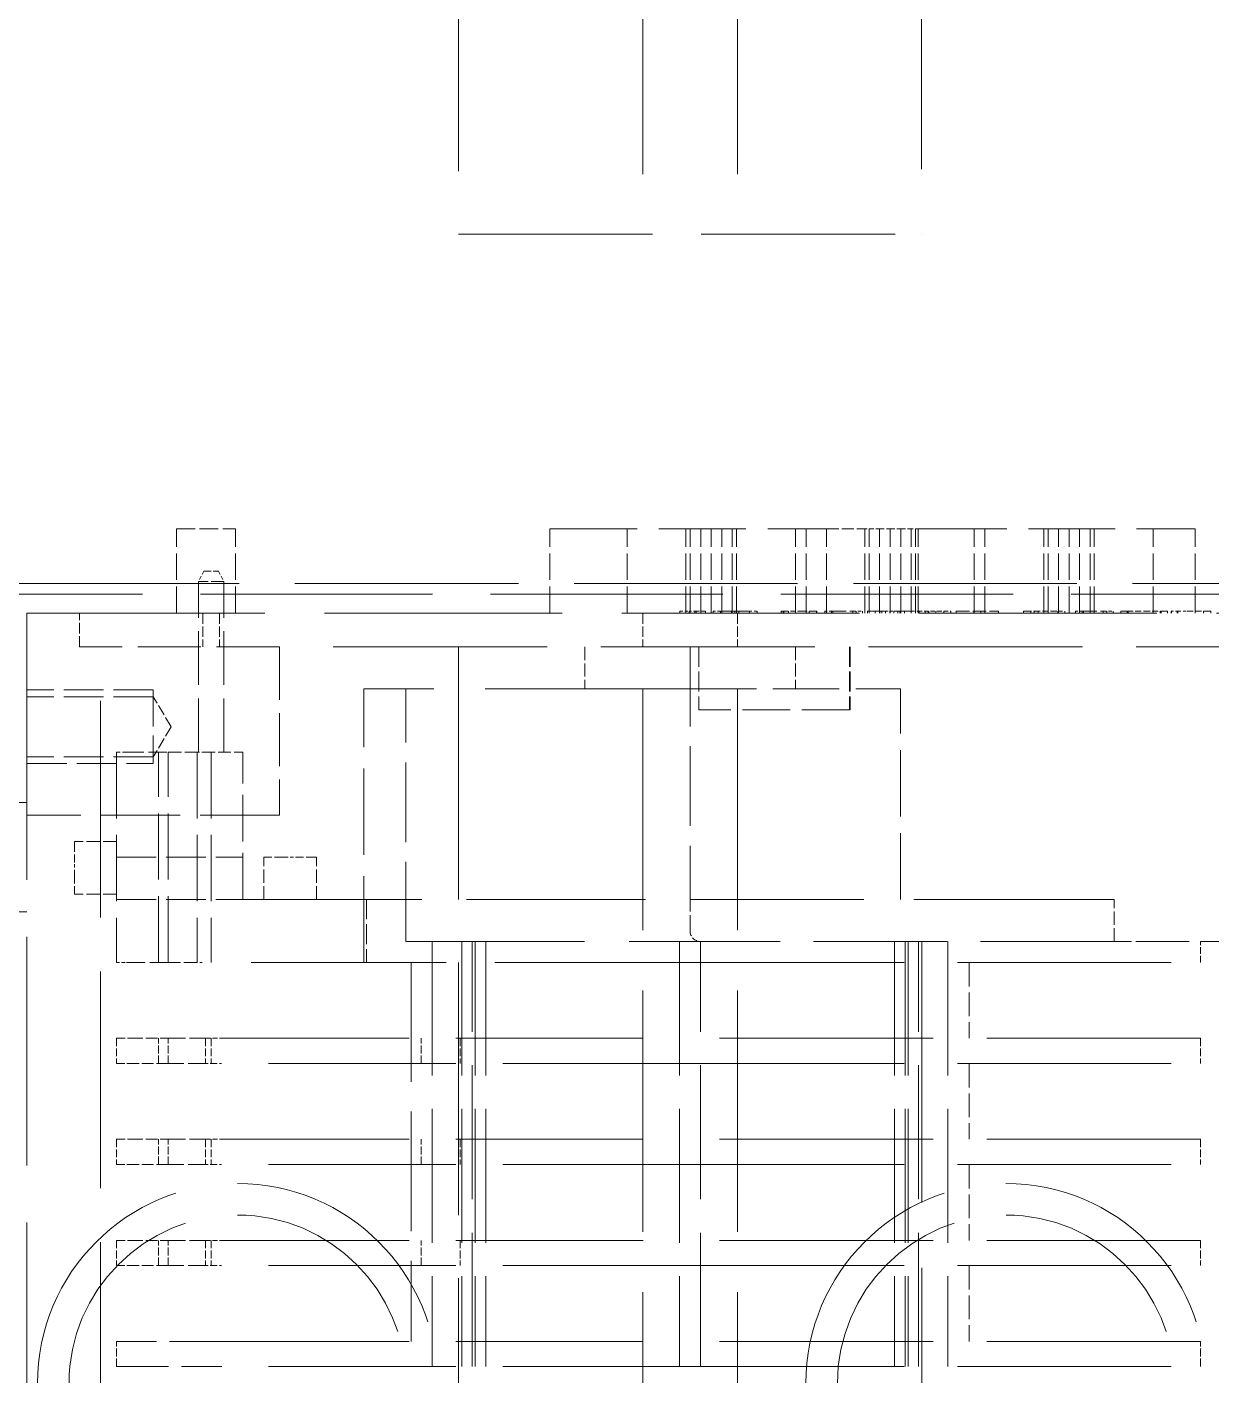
# Model space of a CAD drawing. Header units: millimetres. Extents: x 0 to 5945, y 0 to 4205.
# Drawn here: x 1600.6 to 1656.8, y 2603.4 to 2667.4 of the extents above; entities that cross this region are included whole.
import ezdxf

# ---------------------------------------------------------------- set-up
doc = ezdxf.new("R2010")
doc.units = ezdxf.units.MM
doc.header["$LTSCALE"] = 5
doc.linetypes.add('DASHED', pattern=[0.2067, 0.1654, -0.0413])
doc.layers.add('가려진 것(ISO)', color=2, linetype='DASHED', lineweight=18)

msp = doc.modelspace()

# ---------------------------------------------------------------- linework, layer by layer
at = {"layer": '가려진 것(ISO)', "ltscale": 14.513788}
for p, q in [((1621.076, 2702.557), (1621.076, 2657.557)), ((1621.077, 2637.957), (1621.077, 2592.957))]:
    msp.add_line(p, q, dxfattribs=at)
at = {"layer": '가려진 것(ISO)', "ltscale": 13.868731}
for p, q in [((1629.826, 2700.557), (1629.826, 2657.557)), ((1634.326, 2700.557), (1634.326, 2657.557)), ((1629.827, 2635.957), (1629.827, 2592.957)), ((1634.327, 2635.957), (1634.327, 2592.957))]:
    msp.add_line(p, q, dxfattribs=at)
at = {"layer": '가려진 것(ISO)', "ltscale": 14.997581}
for p, q in [((1643.076, 2688.557), (1643.076, 2657.557)), ((1643.077, 2623.957), (1643.077, 2592.957))]:
    msp.add_line(p, q, dxfattribs=at)
at = {"layer": '가려진 것(ISO)', "ltscale": 11.145789}
msp.add_line((1621.076, 2657.557), (1643.076, 2657.557), dxfattribs=at)
at = {"layer": '가려진 것(ISO)', "ltscale": 1.0665}
msp.add_line((1607.677, 2643.557), (1610.477, 2643.557), dxfattribs=at)
at = {"layer": '가려진 것(ISO)', "ltscale": 1.523657}
for p, q in [((1607.677, 2639.557), (1607.677, 2643.557)), ((1610.477, 2639.557), (1610.477, 2643.557)), ((1625.413, 2639.557), (1625.413, 2643.557)), ((1629.084, 2639.557), (1629.084, 2643.557)), ((1631.881, 2639.557), (1631.881, 2643.557)), ((1632.081, 2639.557), (1632.081, 2643.557)), ((1632.58, 2639.557), (1632.58, 2643.557)), ((1633.08, 2639.557), (1633.08, 2643.557)), ((1633.579, 2639.557), (1633.579, 2643.557)), ((1634.079, 2639.557), (1634.079, 2643.557)), ((1634.278, 2639.557), (1634.278, 2643.557)), ((1637.076, 2639.557), (1637.076, 2643.557)), ((1637.584, 2639.557), (1637.584, 2643.557)), ((1638.561, 2639.557), (1638.561, 2643.557)), ((1640.381, 2639.557), (1640.381, 2643.557)), ((1640.581, 2639.557), (1640.581, 2643.557)), ((1641.08, 2639.557), (1641.08, 2643.557)), ((1641.58, 2639.557), (1641.58, 2643.557)), ((1642.079, 2639.557), (1642.079, 2643.557)), ((1642.579, 2639.557), (1642.579, 2643.557)), ((1642.778, 2639.557), (1642.778, 2643.557)), ((1642.913, 2639.557), (1642.913, 2643.557)), ((1645.576, 2639.557), (1645.576, 2643.557)), ((1646.084, 2639.557), (1646.084, 2643.557)), ((1648.881, 2639.557), (1648.881, 2643.557)), ((1649.081, 2639.557), (1649.081, 2643.557)), ((1649.58, 2639.557), (1649.58, 2643.557)), ((1650.08, 2639.557), (1650.08, 2643.557)), ((1650.579, 2639.557), (1650.579, 2643.557)), ((1651.079, 2639.557), (1651.079, 2643.557)), ((1651.278, 2639.557), (1651.278, 2643.557)), ((1654.076, 2639.557), (1654.076, 2643.557)), ((1656.061, 2639.557), (1656.061, 2643.557))]:
    msp.add_line(p, q, dxfattribs=at)
at = {"layer": '가려진 것(ISO)', "ltscale": 5.00844}
msp.add_line((1625.413, 2643.557), (1638.561, 2643.557), dxfattribs=at)
at = {"layer": '가려진 것(ISO)', "ltscale": 0.693335}
msp.add_line((1638.561, 2643.557), (1640.381, 2643.557), dxfattribs=at)
at = {"layer": '가려진 것(ISO)', "ltscale": 0.107544}
for p, q in [((1640.381, 2643.557), (1640.581, 2643.557)), ((1642.579, 2643.557), (1642.778, 2643.557))]:
    msp.add_line(p, q, dxfattribs=at)
at = {"layer": '가려진 것(ISO)', "ltscale": 0.269009}
msp.add_line((1640.581, 2643.557), (1641.08, 2643.557), dxfattribs=at)
at = {"layer": '가려진 것(ISO)', "ltscale": 0.268898}
msp.add_line((1641.08, 2643.557), (1641.58, 2643.557), dxfattribs=at)
at = {"layer": '가려진 것(ISO)', "ltscale": 0.269012}
msp.add_line((1641.58, 2643.557), (1642.079, 2643.557), dxfattribs=at)
at = {"layer": '가려진 것(ISO)', "ltscale": 0.269014}
msp.add_line((1642.079, 2643.557), (1642.579, 2643.557), dxfattribs=at)
at = {"layer": '가려진 것(ISO)', "ltscale": 0.051129}
msp.add_line((1642.778, 2643.557), (1642.913, 2643.557), dxfattribs=at)
at = {"layer": '가려진 것(ISO)', "ltscale": 0.03796}
msp.add_line((1642.913, 2643.557), (1643.013, 2643.557), dxfattribs=at)
at = {"layer": '가려진 것(ISO)', "ltscale": 4.970381}
msp.add_line((1643.013, 2643.557), (1656.061, 2643.557), dxfattribs=at)
at = {"layer": '가려진 것(ISO)', "ltscale": 0.212852}
for p, q in [((1608.977, 2641.557), (1608.727, 2641.057)), ((1609.677, 2641.557), (1609.927, 2641.057))]:
    msp.add_line(p, q, dxfattribs=at)
at = {"layer": '가려진 것(ISO)', "ltscale": 0.418765}
msp.add_line((1608.977, 2641.557), (1609.677, 2641.557), dxfattribs=at)
at = {"layer": '가려진 것(ISO)', "ltscale": 12.833244}
msp.add_line((1783.076, 2640.957), (1531.076, 2640.957), dxfattribs=at)
at = {"layer": '가려진 것(ISO)', "ltscale": 0.717954}
msp.add_line((1609.927, 2641.057), (1608.727, 2641.057), dxfattribs=at)
at = {"layer": '가려진 것(ISO)', "ltscale": 3.085509}
for p, q in [((1608.727, 2632.957), (1608.727, 2641.057)), ((1609.927, 2632.957), (1609.927, 2641.057))]:
    msp.add_line(p, q, dxfattribs=at)
at = {"layer": '가려진 것(ISO)', "ltscale": 13.3425}
msp.add_line((1526.076, 2640.457), (1788.076, 2640.457), dxfattribs=at)
at = {"layer": '가려진 것(ISO)', "ltscale": 13.131522}
msp.add_line((1600.576, 2545.457), (1600.576, 2640.457), dxfattribs=at)
at = {"layer": '가려진 것(ISO)', "ltscale": 13.66715}
msp.add_line((1600.577, 2639.557), (1713.577, 2639.557), dxfattribs=at)
at = {"layer": '가려진 것(ISO)', "ltscale": 3.656918}
msp.add_line((1600.577, 2639.557), (1600.577, 2629.957), dxfattribs=at)
at = {"layer": '가려진 것(ISO)', "ltscale": 0.609403}
for p, q in [((1603.077, 2637.957), (1603.077, 2639.557)), ((1608.927, 2639.557), (1608.927, 2637.957)), ((1609.727, 2639.557), (1609.727, 2637.957)), ((1629.827, 2639.557), (1629.827, 2637.957)), ((1634.327, 2639.557), (1634.327, 2637.957))]:
    msp.add_line(p, q, dxfattribs=at)
at = {"layer": '가려진 것(ISO)', "ltscale": 0.168915}
msp.add_line((1631.591, 2639.657), (1632.035, 2639.657), dxfattribs=at)
at = {"layer": '가려진 것(ISO)', "ltscale": 0.037994}
for p, q in [((1631.591, 2639.557), (1631.591, 2639.657)), ((1632.035, 2639.557), (1632.035, 2639.657)), ((1632.294, 2639.557), (1632.294, 2639.657)), ((1632.357, 2639.557), (1632.357, 2639.657)), ((1632.811, 2639.557), (1632.811, 2639.657)), ((1633.175, 2639.557), (1633.175, 2639.657)), ((1633.514, 2639.557), (1633.514, 2639.657)), ((1634.036, 2639.557), (1634.036, 2639.657)), ((1634.207, 2639.557), (1634.207, 2639.657)), ((1634.395, 2639.557), (1634.395, 2639.657)), ((1634.9, 2639.557), (1634.9, 2639.657)), ((1635.256, 2639.557), (1635.256, 2639.657)), ((1636.401, 2639.557), (1636.401, 2639.657)), ((1636.498, 2639.557), (1636.498, 2639.657)), ((1636.522, 2639.557), (1636.522, 2639.657)), ((1636.747, 2639.557), (1636.747, 2639.657)), ((1637.736, 2639.557), (1637.736, 2639.657)), ((1638.076, 2639.557), (1638.076, 2639.657)), ((1638.082, 2639.557), (1638.082, 2639.657)), ((1638.101, 2639.557), (1638.101, 2639.657)), ((1638.483, 2639.557), (1638.483, 2639.657)), ((1638.793, 2639.557), (1638.793, 2639.657)), ((1638.856, 2639.557), (1638.856, 2639.657)), ((1639.8, 2639.557), (1639.8, 2639.657)), ((1639.962, 2639.557), (1639.962, 2639.657)), ((1640.272, 2639.557), (1640.272, 2639.657)), ((1640.509, 2639.557), (1640.509, 2639.657)), ((1640.86, 2639.557), (1640.86, 2639.657)), ((1641.087, 2639.557), (1641.087, 2639.657)), ((1641.178, 2639.557), (1641.178, 2639.657)), ((1641.352, 2639.557), (1641.352, 2639.657)), ((1641.565, 2639.557), (1641.565, 2639.657)), ((1641.761, 2639.557), (1641.761, 2639.657)), ((1641.95, 2639.557), (1641.95, 2639.657)), ((1642.041, 2639.557), (1642.041, 2639.657)), ((1642.268, 2639.557), (1642.268, 2639.657)), ((1642.583, 2639.657), (1642.583, 2639.557)), ((1642.904, 2639.557), (1642.904, 2639.657)), ((1642.965, 2639.557), (1642.965, 2639.657)), ((1643.25, 2639.557), (1643.25, 2639.657)), ((1643.392, 2639.557), (1643.392, 2639.657)), ((1643.423, 2639.557), (1643.423, 2639.657)), ((1643.755, 2639.557), (1643.755, 2639.657)), ((1644.136, 2639.557), (1644.136, 2639.657)), ((1644.468, 2639.557), (1644.468, 2639.657)), ((1644.721, 2639.557), (1644.721, 2639.657)), ((1645.56, 2639.557), (1645.56, 2639.657)), ((1645.892, 2639.557), (1645.892, 2639.657)), ((1646.731, 2639.557), (1646.731, 2639.657)), ((1647.91, 2639.557), (1647.91, 2639.657)), ((1648.257, 2639.557), (1648.257, 2639.657)), ((1648.421, 2639.557), (1648.421, 2639.657)), ((1648.605, 2639.557), (1648.605, 2639.657)), ((1649.549, 2639.557), (1649.549, 2639.657)), ((1649.881, 2639.557), (1649.881, 2639.657)), ((1650.388, 2639.557), (1650.388, 2639.657)), ((1650.698, 2639.557), (1650.698, 2639.657)), ((1650.761, 2639.557), (1650.761, 2639.657)), ((1651.705, 2639.557), (1651.705, 2639.657)), ((1651.867, 2639.557), (1651.867, 2639.657)), ((1652.177, 2639.557), (1652.177, 2639.657)), ((1652.541, 2639.557), (1652.541, 2639.657)), ((1652.841, 2639.557), (1652.841, 2639.657)), ((1652.888, 2639.557), (1652.888, 2639.657)), ((1654.405, 2639.557), (1654.405, 2639.657)), ((1654.452, 2639.557), (1654.452, 2639.657)), ((1654.752, 2639.557), (1654.752, 2639.657)), ((1654.92, 2639.557), (1654.92, 2639.657)), ((1654.944, 2639.557), (1654.944, 2639.657)), ((1654.946, 2639.557), (1654.946, 2639.657)), ((1655.21, 2639.557), (1655.21, 2639.657)), ((1655.252, 2639.557), (1655.252, 2639.657)), ((1656.47, 2639.557), (1656.47, 2639.657)), ((1656.816, 2639.557), (1656.816, 2639.657))]:
    msp.add_line(p, q, dxfattribs=at)
at = {"layer": '가려진 것(ISO)', "ltscale": 0.098685}
msp.add_line((1632.035, 2639.657), (1632.294, 2639.657), dxfattribs=at)
at = {"layer": '가려진 것(ISO)', "ltscale": 0.128783}
msp.add_line((1633.175, 2639.657), (1633.514, 2639.657), dxfattribs=at)
at = {"layer": '가려진 것(ISO)', "ltscale": 0.833822}
for p, q in [((1633.514, 2639.657), (1634.207, 2639.657)), ((1634.207, 2639.657), (1634.9, 2639.657))]:
    msp.add_line(p, q, dxfattribs=at)
at = {"layer": '가려진 것(ISO)', "ltscale": 0.135729}
msp.add_line((1634.9, 2639.657), (1635.256, 2639.657), dxfattribs=at)
at = {"layer": '가려진 것(ISO)', "ltscale": 0.006846}
msp.add_line((1638.082, 2639.657), (1638.101, 2639.657), dxfattribs=at)
at = {"layer": '가려진 것(ISO)', "ltscale": 0.117979}
for p, q in [((1638.483, 2639.657), (1638.793, 2639.657)), ((1650.388, 2639.657), (1650.698, 2639.657))]:
    msp.add_line(p, q, dxfattribs=at)
at = {"layer": '가려진 것(ISO)', "ltscale": 0.845859}
for p, q in [((1638.793, 2639.657), (1639.8, 2639.657)), ((1650.698, 2639.657), (1651.705, 2639.657))]:
    msp.add_line(p, q, dxfattribs=at)
at = {"layer": '가려진 것(ISO)', "ltscale": 0.179719}
for p, q in [((1639.8, 2639.657), (1640.272, 2639.657)), ((1651.705, 2639.657), (1652.177, 2639.657))]:
    msp.add_line(p, q, dxfattribs=at)
at = {"layer": '가려진 것(ISO)', "ltscale": 1.004908}
msp.add_line((1640.509, 2639.657), (1641.352, 2639.657), dxfattribs=at)
at = {"layer": '가려진 것(ISO)', "ltscale": 0.155795}
msp.add_line((1641.352, 2639.657), (1641.761, 2639.657), dxfattribs=at)
at = {"layer": '가려진 것(ISO)', "ltscale": 0.98022}
msp.add_line((1641.761, 2639.657), (1642.583, 2639.657), dxfattribs=at)
at = {"layer": '가려진 것(ISO)', "ltscale": 0.192825}
msp.add_line((1642.583, 2639.657), (1642.904, 2639.657), dxfattribs=at)
at = {"layer": '가려진 것(ISO)', "ltscale": 0.245319}
msp.add_line((1643.824, 2639.657), (1644.468, 2639.657), dxfattribs=at)
at = {"layer": '가려진 것(ISO)', "ltscale": 0.765483}
msp.add_line((1644.721, 2639.657), (1646.731, 2639.657), dxfattribs=at)
at = {"layer": '가려진 것(ISO)', "ltscale": 0.216764}
msp.add_line((1649.312, 2639.657), (1649.881, 2639.657), dxfattribs=at)
at = {"layer": '가려진 것(ISO)', "ltscale": 3.618824}
msp.add_line((1612.577, 2637.957), (1603.077, 2637.957), dxfattribs=at)
at = {"layer": '가려진 것(ISO)', "ltscale": 12.44039}
msp.add_line((1604.076, 2547.957), (1604.076, 2637.957), dxfattribs=at)
at = {"layer": '가려진 것(ISO)', "ltscale": 12.302163}
msp.add_line((1701.577, 2637.957), (1612.577, 2637.957), dxfattribs=at)
at = {"layer": '가려진 것(ISO)', "ltscale": 3.047415}
msp.add_line((1612.577, 2637.957), (1612.577, 2629.957), dxfattribs=at)
at = {"layer": '가려진 것(ISO)', "ltscale": 0.761779}
for p, q in [((1627.077, 2637.957), (1627.077, 2635.957)), ((1637.077, 2637.957), (1637.077, 2635.957)), ((1604.827, 2628.707), (1602.827, 2628.707)), ((1611.827, 2625.957), (1611.827, 2627.957)), ((1614.327, 2625.957), (1614.327, 2627.957)), ((1604.827, 2626.207), (1602.827, 2626.207)), ((1652.222, 2623.957), (1652.222, 2625.957))]:
    msp.add_line(p, q, dxfattribs=at)
at = {"layer": '가려진 것(ISO)', "ltscale": 4.571172}
for p, q in [((1632.077, 2637.957), (1632.077, 2625.957)), ((1618.577, 2623.957), (1618.577, 2635.957)), ((1612.577, 2629.957), (1600.577, 2629.957))]:
    msp.add_line(p, q, dxfattribs=at)
at = {"layer": '가려진 것(ISO)', "ltscale": 1.142718}
for p, q in [((1632.484, 2637.957), (1632.484, 2634.957)), ((1639.647, 2637.957), (1639.647, 2634.957)), ((1639.672, 2637.957), (1639.672, 2634.957)), ((1600.576, 2630.557), (1597.576, 2630.557)), ((1616.707, 2625.957), (1616.707, 2622.957)), ((1600.576, 2625.357), (1597.576, 2625.357))]:
    msp.add_line(p, q, dxfattribs=at)
at = {"layer": '가려진 것(ISO)', "ltscale": 2.285536}
for p, q in [((1606.577, 2635.907), (1600.577, 2635.907)), ((1606.577, 2635.582), (1600.577, 2635.582)), ((1606.577, 2632.732), (1600.577, 2632.732)), ((1600.577, 2632.407), (1606.577, 2632.407)), ((1604.827, 2627.957), (1610.827, 2627.957)), ((1604.827, 2625.957), (1610.827, 2625.957))]:
    msp.add_line(p, q, dxfattribs=at)
at = {"layer": '가려진 것(ISO)', "ltscale": 2.094223}
msp.add_line((1606.577, 2635.907), (1606.577, 2632.407), dxfattribs=at)
at = {"layer": '가려진 것(ISO)', "ltscale": 11.779073}
msp.add_line((1632.077, 2635.957), (1616.577, 2635.957), dxfattribs=at)
at = {"layer": '가려진 것(ISO)', "ltscale": 4.952111}
msp.add_line((1616.577, 2622.957), (1616.577, 2635.957), dxfattribs=at)
at = {"layer": '가려진 것(ISO)', "ltscale": 3.809293}
for p, q in [((1632.077, 2635.957), (1642.077, 2635.957)), ((1642.077, 2625.957), (1642.077, 2635.957)), ((1604.827, 2632.957), (1604.827, 2622.957)), ((1606.827, 2622.957), (1606.827, 2632.957)), ((1607.285, 2622.957), (1607.285, 2632.957)), ((1608.656, 2632.957), (1608.656, 2622.957)), ((1609.331, 2632.957), (1609.331, 2622.957))]:
    msp.add_line(p, q, dxfattribs=at)
at = {"layer": '가려진 것(ISO)', "ltscale": 0.633194}
for q in [(1606.577, 2635.582), (1606.577, 2632.732)]:
    msp.add_line((1607.434, 2634.157), q, dxfattribs=at)
at = {"layer": '가려진 것(ISO)', "ltscale": 2.728328}
msp.add_line((1639.647, 2634.957), (1632.484, 2634.957), dxfattribs=at)
at = {"layer": '가려진 것(ISO)', "ltscale": 0.013584}
msp.add_line((1639.672, 2634.957), (1639.647, 2634.957), dxfattribs=at)
at = {"layer": '가려진 것(ISO)', "ltscale": 0.220967}
for p, q in [((1604.827, 2632.957), (1605.247, 2632.957)), ((1605.247, 2622.957), (1604.827, 2622.957))]:
    msp.add_line(p, q, dxfattribs=at)
at = {"layer": '가려진 것(ISO)', "ltscale": 1.061174}
for p, q in [((1605.247, 2632.957), (1607.285, 2632.957)), ((1607.285, 2622.957), (1605.247, 2622.957))]:
    msp.add_line(p, q, dxfattribs=at)
at = {"layer": '가려진 것(ISO)', "ltscale": 0.765764}
for p, q in [((1607.285, 2632.957), (1608.656, 2632.957)), ((1608.656, 2622.957), (1607.285, 2622.957))]:
    msp.add_line(p, q, dxfattribs=at)
at = {"layer": '가려진 것(ISO)', "ltscale": 0.149495}
for p, q in [((1608.656, 2632.957), (1608.906, 2632.957)), ((1608.906, 2622.957), (1608.656, 2622.957))]:
    msp.add_line(p, q, dxfattribs=at)
at = {"layer": '가려진 것(ISO)', "ltscale": 0.731631}
msp.add_line((1608.906, 2632.957), (1610.827, 2632.957), dxfattribs=at)
at = {"layer": '가려진 것(ISO)', "ltscale": 2.666475}
msp.add_line((1610.827, 2625.957), (1610.827, 2632.957), dxfattribs=at)
at = {"layer": '가려진 것(ISO)', "ltscale": 0.598278}
for p, q in [((1602.827, 2628.707), (1602.827, 2627.707)), ((1612.827, 2627.957), (1611.827, 2627.957)), ((1614.327, 2627.957), (1613.327, 2627.957)), ((1602.827, 2627.207), (1602.827, 2626.207))]:
    msp.add_line(p, q, dxfattribs=at)
at = {"layer": '가려진 것(ISO)', "ltscale": 0.19037}
for p, q in [((1602.827, 2627.207), (1602.827, 2627.707)), ((1612.827, 2627.957), (1613.327, 2627.957))]:
    msp.add_line(p, q, dxfattribs=at)
at = {"layer": '가려진 것(ISO)', "ltscale": 10.2806}
msp.add_line((1610.827, 2625.957), (1632.077, 2625.957), dxfattribs=at)
at = {"layer": '가려진 것(ISO)', "ltscale": 0.897467}
msp.add_line((1632.077, 2624.457), (1632.077, 2625.957), dxfattribs=at)
at = {"layer": '가려진 것(ISO)', "ltscale": 11.501881}
msp.add_line((1652.222, 2625.957), (1632.077, 2625.957), dxfattribs=at)
at = {"layer": '가려진 것(ISO)', "ltscale": 10.259192}
msp.add_line((1618.577, 2623.957), (1632.077, 2623.957), dxfattribs=at)
at = {"layer": '가려진 것(ISO)', "ltscale": 7.694874}
for p, q in [((1619.827, 2623.957), (1619.827, 2603.757)), ((1621.227, 2623.957), (1621.227, 2603.757)), ((1621.727, 2603.757), (1621.727, 2623.957)), ((1621.868, 2623.957), (1621.868, 2603.757)), ((1622.368, 2623.957), (1622.368, 2603.757)), ((1631.577, 2623.957), (1631.577, 2603.757)), ((1632.577, 2603.757), (1632.577, 2623.957)), ((1641.786, 2623.957), (1641.786, 2603.757)), ((1642.286, 2623.957), (1642.286, 2603.757)), ((1642.427, 2623.957), (1642.427, 2603.757)), ((1642.927, 2603.757), (1642.927, 2623.957)), ((1644.327, 2623.957), (1644.327, 2603.757))]:
    msp.add_line(p, q, dxfattribs=at)
at = {"layer": '가려진 것(ISO)', "ltscale": 7.673842}
msp.add_line((1652.222, 2623.957), (1632.077, 2623.957), dxfattribs=at)
at = {"layer": '가려진 것(ISO)', "ltscale": 0.997552}
msp.add_line((1652.222, 2623.957), (1653.559, 2623.957), dxfattribs=at)
at = {"layer": '가려진 것(ISO)', "ltscale": 2.679769}
msp.add_line((1653.559, 2623.957), (1660.594, 2623.957), dxfattribs=at)
at = {"layer": '가려진 것(ISO)', "ltscale": 0.380839}
msp.add_line((1656.327, 2622.957), (1656.327, 2623.957), dxfattribs=at)
at = {"layer": '가려진 것(ISO)', "ltscale": 11.209899}
msp.add_line((1632.077, 2622.957), (1608.906, 2622.957), dxfattribs=at)
at = {"layer": '가려진 것(ISO)', "ltscale": 6.856808}
msp.add_line((1618.827, 2622.957), (1618.827, 2604.957), dxfattribs=at)
at = {"layer": '가려진 것(ISO)', "ltscale": 12.2857}
for p, q in [((1632.077, 2622.957), (1656.327, 2622.957)), ((1656.327, 2619.357), (1632.077, 2619.357)), ((1632.077, 2618.157), (1656.327, 2618.157)), ((1656.327, 2614.557), (1632.077, 2614.557)), ((1632.077, 2613.357), (1656.327, 2613.357)), ((1656.327, 2609.757), (1632.077, 2609.757)), ((1632.077, 2608.557), (1656.327, 2608.557)), ((1656.327, 2604.957), (1632.077, 2604.957)), ((1632.077, 2603.757), (1656.327, 2603.757))]:
    msp.add_line(p, q, dxfattribs=at)
at = {"layer": '가려진 것(ISO)', "ltscale": 1.371282}
for p, q in [((1645.327, 2622.957), (1645.327, 2619.357)), ((1645.327, 2618.157), (1645.327, 2614.557)), ((1645.327, 2613.357), (1645.327, 2609.757)), ((1645.327, 2608.557), (1645.327, 2604.957))]:
    msp.add_line(p, q, dxfattribs=at)
at = {"layer": '가려진 것(ISO)', "ltscale": 0.566028}
for p, q in [((1605.046, 2619.357), (1604.827, 2619.357)), ((1604.827, 2618.157), (1605.046, 2618.157)), ((1605.046, 2614.557), (1604.827, 2614.557)), ((1604.827, 2613.357), (1605.046, 2613.357)), ((1605.046, 2609.757), (1604.827, 2609.757)), ((1604.827, 2608.557), (1605.046, 2608.557))]:
    msp.add_line(p, q, dxfattribs=at)
at = {"layer": '가려진 것(ISO)', "ltscale": 0.457027}
for p, q in [((1604.827, 2619.357), (1604.827, 2618.157)), ((1606.827, 2618.157), (1606.827, 2619.357)), ((1607.285, 2618.157), (1607.285, 2619.357)), ((1609.05, 2619.357), (1609.05, 2618.157)), ((1609.331, 2619.357), (1609.331, 2618.157)), ((1619.298, 2618.157), (1619.298, 2619.357)), ((1621.154, 2619.357), (1621.154, 2618.157)), ((1621.154, 2619.357), (1621.154, 2618.157)), ((1656.327, 2619.357), (1656.327, 2618.157)), ((1604.827, 2614.557), (1604.827, 2613.357)), ((1606.827, 2613.357), (1606.827, 2614.557)), ((1607.285, 2613.357), (1607.285, 2614.557)), ((1609.05, 2614.557), (1609.05, 2613.357)), ((1609.331, 2614.557), (1609.331, 2613.357)), ((1619.298, 2613.357), (1619.298, 2614.557)), ((1621.154, 2614.557), (1621.154, 2613.357)), ((1621.154, 2614.557), (1621.154, 2613.357)), ((1656.327, 2614.557), (1656.327, 2613.357)), ((1604.827, 2609.757), (1604.827, 2608.557)), ((1606.827, 2608.557), (1606.827, 2609.757)), ((1607.285, 2608.557), (1607.285, 2609.757)), ((1609.05, 2609.757), (1609.05, 2608.557)), ((1609.331, 2609.757), (1609.331, 2608.557)), ((1619.298, 2608.557), (1619.298, 2609.757)), ((1621.154, 2609.757), (1621.154, 2608.557)), ((1621.154, 2609.757), (1621.154, 2608.557)), ((1656.327, 2609.757), (1656.327, 2608.557)), ((1604.827, 2603.757), (1604.827, 2604.957)), ((1656.327, 2603.757), (1656.327, 2604.957))]:
    msp.add_line(p, q, dxfattribs=at)
at = {"layer": '가려진 것(ISO)', "ltscale": 0.242476}
for p, q in [((1605.046, 2619.357), (1605.524, 2619.357)), ((1605.524, 2618.157), (1605.046, 2618.157)), ((1605.046, 2614.557), (1605.524, 2614.557)), ((1605.524, 2613.357), (1605.046, 2613.357)), ((1605.046, 2609.757), (1605.524, 2609.757)), ((1605.524, 2608.557), (1605.046, 2608.557))]:
    msp.add_line(p, q, dxfattribs=at)
at = {"layer": '가려진 것(ISO)', "ltscale": 0.670617}
for p, q in [((1605.524, 2619.357), (1607.285, 2619.357)), ((1607.285, 2618.157), (1605.524, 2618.157)), ((1605.524, 2614.557), (1607.285, 2614.557)), ((1607.285, 2613.357), (1605.524, 2613.357)), ((1605.524, 2609.757), (1607.285, 2609.757)), ((1607.285, 2608.557), (1605.524, 2608.557))]:
    msp.add_line(p, q, dxfattribs=at)
at = {"layer": '가려진 것(ISO)', "ltscale": 0.985736}
for p, q in [((1607.285, 2619.357), (1609.05, 2619.357)), ((1609.05, 2618.157), (1607.285, 2618.157)), ((1607.285, 2614.557), (1609.05, 2614.557)), ((1609.05, 2613.357), (1607.285, 2613.357)), ((1607.285, 2609.757), (1609.05, 2609.757)), ((1609.05, 2608.557), (1607.285, 2608.557))]:
    msp.add_line(p, q, dxfattribs=at)
at = {"layer": '가려진 것(ISO)', "ltscale": 0.287355}
for p, q in [((1609.05, 2619.357), (1609.519, 2619.357)), ((1609.519, 2618.157), (1609.05, 2618.157)), ((1609.05, 2614.557), (1609.519, 2614.557)), ((1609.519, 2613.357), (1609.05, 2613.357)), ((1609.05, 2609.757), (1609.519, 2609.757)), ((1609.519, 2608.557), (1609.05, 2608.557))]:
    msp.add_line(p, q, dxfattribs=at)
at = {"layer": '가려진 것(ISO)', "ltscale": 0.117238}
for p, q in [((1609.827, 2619.357), (1609.519, 2619.357)), ((1609.519, 2618.157), (1609.827, 2618.157)), ((1609.827, 2614.557), (1609.519, 2614.557)), ((1609.519, 2613.357), (1609.827, 2613.357)), ((1609.827, 2609.757), (1609.519, 2609.757)), ((1609.519, 2608.557), (1609.827, 2608.557))]:
    msp.add_line(p, q, dxfattribs=at)
at = {"layer": '가려진 것(ISO)', "ltscale": 10.764393}
for p, q in [((1609.827, 2619.357), (1632.077, 2619.357)), ((1632.077, 2618.157), (1609.827, 2618.157)), ((1609.827, 2614.557), (1632.077, 2614.557)), ((1632.077, 2613.357), (1609.827, 2613.357)), ((1609.827, 2609.757), (1632.077, 2609.757)), ((1632.077, 2608.557), (1609.827, 2608.557)), ((1609.827, 2604.957), (1632.077, 2604.957)), ((1632.077, 2603.757), (1609.827, 2603.757))]:
    msp.add_line(p, q, dxfattribs=at)
at = {"layer": '가려진 것(ISO)', "ltscale": 2.991791}
for p, q in [((1609.827, 2604.957), (1604.827, 2604.957)), ((1604.827, 2603.757), (1609.827, 2603.757))]:
    msp.add_line(p, q, dxfattribs=at)
at = {"layer": '가려진 것(ISO)', "ltscale": 14.438863}
for centre in [(1610.576, 2602.957), (1647.076, 2602.957)]:
    msp.add_circle(centre, 9.5, dxfattribs=at)
at = {"layer": '가려진 것(ISO)', "ltscale": 12.159042}
for centre in [(1610.576, 2602.957), (1647.076, 2602.957)]:
    msp.add_circle(centre, 8, dxfattribs=at)
at = {"layer": '가려진 것(ISO)', "ltscale": 0.299089}
msp.add_arc((1632.577, 2624.457), 0.5, 180, 270, dxfattribs=at)
at = {"layer": '가려진 것(ISO)', "ltscale": 0.270576}
msp.add_open_spline([(1632.294, 2639.657), (1632.297, 2639.657), (1632.302, 2639.657), (1632.318, 2639.657), (1632.329, 2639.657), (1632.359, 2639.657), (1632.378, 2639.657), (1632.417, 2639.657), (1632.448, 2639.657), (1632.595, 2639.657), (1632.704, 2639.657), (1632.811, 2639.657)], degree=3, knots=[-0.1649341, -0.1649341, -0.1649341, -0.1649341, -0.1251187, -0.1251187, -0.0907528, -0.0907528, -0.0535072, -0.0535072, -0.0320435, -0.0320435, 0, 0, 0, 0], dxfattribs=at)
at = {"layer": '가려진 것(ISO)', "ltscale": 0.144027}
msp.add_open_spline([(1636.401, 2639.657), (1636.403, 2639.657), (1636.407, 2639.657), (1636.433, 2639.657), (1636.453, 2639.657), (1636.486, 2639.657), (1636.492, 2639.657), (1636.498, 2639.657)], degree=3, knots=[-0.06705196, -0.06705196, -0.06705196, -0.06705196, -0.05654274, -0.05654274, -0.04683005, -0.04683005, -0.04468196, -0.04468196, -0.04468196, -0.04468196], dxfattribs=at)
at = {"layer": '가려진 것(ISO)', "ltscale": 0.292363}
msp.add_open_spline([(1636.498, 2639.657), (1636.608, 2639.657), (1636.724, 2639.657), (1636.924, 2639.657), (1637.058, 2639.657), (1637.242, 2639.657)], degree=3, knots=[-0.1379083, -0.1379083, -0.1379083, -0.1379083, -0.0551489, -0.0551489, 0, 0, 0, 0], dxfattribs=at)
at = {"layer": '가려진 것(ISO)', "ltscale": 0.469632}
msp.add_open_spline([(1637.242, 2639.657), (1637.314, 2639.657), (1637.387, 2639.657), (1637.525, 2639.657), (1637.59, 2639.657), (1637.768, 2639.657), (1637.847, 2639.657), (1637.956, 2639.657), (1638.002, 2639.657), (1638.067, 2639.657), (1638.076, 2639.657), (1638.082, 2639.657)], degree=3, knots=[-0.09783855, -0.09783855, -0.09783855, -0.09783855, -0.08519079, -0.08519079, -0.07349018, -0.07349018, -0.05129311, -0.05129311, -0.02653278, -0.02653278, 0, 0, 0, 0], dxfattribs=at)
at = {"layer": '가려진 것(ISO)', "ltscale": 0.245819}
msp.add_open_spline([(1642.904, 2639.657), (1642.907, 2639.657), (1642.911, 2639.657), (1642.943, 2639.657), (1642.965, 2639.657), (1643.056, 2639.657), (1643.116, 2639.657), (1643.188, 2639.657)], degree=3, knots=[-0.07929908, -0.07929908, -0.07929908, -0.07929908, -0.04790155, -0.04790155, -0.02552841, -0.02552841, 0, 0, 0, 0], dxfattribs=at)
at = {"layer": '가려진 것(ISO)', "ltscale": 0.251296}
msp.add_open_spline([(1643.188, 2639.657), (1643.23, 2639.657), (1643.275, 2639.657), (1643.368, 2639.657), (1643.416, 2639.657), (1643.583, 2639.657), (1643.704, 2639.657), (1643.824, 2639.657)], degree=3, knots=[-0.06604716, -0.06604716, -0.06604716, -0.06604716, -0.05079634, -0.05079634, -0.03603569, -0.03603569, 0, 0, 0, 0], dxfattribs=at)
at = {"layer": '가려진 것(ISO)', "ltscale": 0.465008}
msp.add_open_spline([(1647.91, 2639.657), (1647.916, 2639.657), (1647.925, 2639.657), (1648.003, 2639.657), (1648.062, 2639.657), (1648.195, 2639.657), (1648.296, 2639.657), (1648.417, 2639.657)], degree=3, knots=[-0.09695582, -0.09695582, -0.09695582, -0.09695582, -0.07176931, -0.07176931, -0.04346257, -0.04346257, 0, 0, 0, 0], dxfattribs=at)
at = {"layer": '가려진 것(ISO)', "ltscale": 0.354481}
msp.add_open_spline([(1648.417, 2639.657), (1648.52, 2639.657), (1648.639, 2639.657), (1648.822, 2639.657), (1648.976, 2639.657), (1649.312, 2639.657)], degree=3, knots=[-0.2916948, -0.2916948, -0.2916948, -0.2916948, -0.1009521, -0.1009521, 0, 0, 0, 0], dxfattribs=at)
at = {"layer": '가려진 것(ISO)', "ltscale": 0.392657}
msp.add_open_spline([(1652.541, 2639.657), (1652.561, 2639.657), (1652.59, 2639.657), (1652.689, 2639.657), (1652.754, 2639.657), (1652.841, 2639.657)], degree=3, knots=[-0.08490327, -0.08490327, -0.08490327, -0.08490327, -0.04044979, -0.04044979, 0, 0, 0, 0], dxfattribs=at)
at = {"layer": '가려진 것(ISO)', "ltscale": 0.3435}
msp.add_open_spline([(1652.841, 2639.657), (1652.89, 2639.657), (1652.945, 2639.657), (1653.079, 2639.657), (1653.151, 2639.657), (1653.344, 2639.657), (1653.495, 2639.657), (1653.648, 2639.657)], degree=3, knots=[-0.07630932, -0.07630932, -0.07630932, -0.07630932, -0.06268834, -0.06268834, -0.04589851, -0.04589851, 0, 0, 0, 0], dxfattribs=at)
at = {"layer": '가려진 것(ISO)', "ltscale": 0.343036}
msp.add_open_spline([(1653.648, 2639.657), (1653.737, 2639.657), (1653.827, 2639.657), (1653.997, 2639.657), (1654.076, 2639.657), (1654.267, 2639.657), (1654.367, 2639.657), (1654.452, 2639.657)], degree=3, knots=[-0.09046286, -0.09046286, -0.09046286, -0.09046286, -0.06371927, -0.06371927, -0.03857522, -0.03857522, 0, 0, 0, 0], dxfattribs=at)
at = {"layer": '가려진 것(ISO)', "ltscale": 0.39266}
msp.add_open_spline([(1654.452, 2639.657), (1654.553, 2639.657), (1654.625, 2639.657), (1654.704, 2639.657), (1654.733, 2639.657), (1654.752, 2639.657)], degree=3, knots=[-0.223225, -0.223225, -0.223225, -0.223225, -0.0851449, -0.0851449, 0, 0, 0, 0], dxfattribs=at)
at = {"layer": '가려진 것(ISO)', "ltscale": 0.138305}
msp.add_open_spline([(1654.92, 2639.657), (1654.975, 2639.657), (1655.03, 2639.657), (1655.116, 2639.657), (1655.176, 2639.657), (1655.252, 2639.657)], degree=3, knots=[-0.07065696, -0.07065696, -0.07065696, -0.07065696, -0.02390108, -0.02390108, 0, 0, 0, 0], dxfattribs=at)
at = {"layer": '가려진 것(ISO)', "ltscale": 0.169803}
msp.add_open_spline([(1655.252, 2639.657), (1655.318, 2639.657), (1655.387, 2639.657), (1655.491, 2639.657), (1655.572, 2639.657), (1655.692, 2639.657)], degree=3, knots=[-0.1064402, -0.1064402, -0.1064402, -0.1064402, -0.0359768, -0.0359768, 0, 0, 0, 0], dxfattribs=at)
at = {"layer": '가려진 것(ISO)', "ltscale": 0.346764}
msp.add_open_spline([(1655.692, 2639.657), (1655.78, 2639.657), (1655.868, 2639.657), (1656.035, 2639.657), (1656.112, 2639.657), (1656.309, 2639.657), (1656.414, 2639.657), (1656.504, 2639.657)], degree=3, knots=[-0.09186613, -0.09186613, -0.09186613, -0.09186613, -0.06537917, -0.06537917, -0.04050885, -0.04050885, 0, 0, 0, 0], dxfattribs=at)
at = {"layer": '가려진 것(ISO)', "ltscale": 0.390475}
msp.add_open_spline([(1656.504, 2639.657), (1656.609, 2639.657), (1656.685, 2639.657), (1656.767, 2639.657), (1656.797, 2639.657), (1656.816, 2639.657)], degree=3, knots=[-0.2254863, -0.2254863, -0.2254863, -0.2254863, -0.0850163, -0.0850163, 0, 0, 0, 0], dxfattribs=at)

doc.saveas('drawing.dxf')
